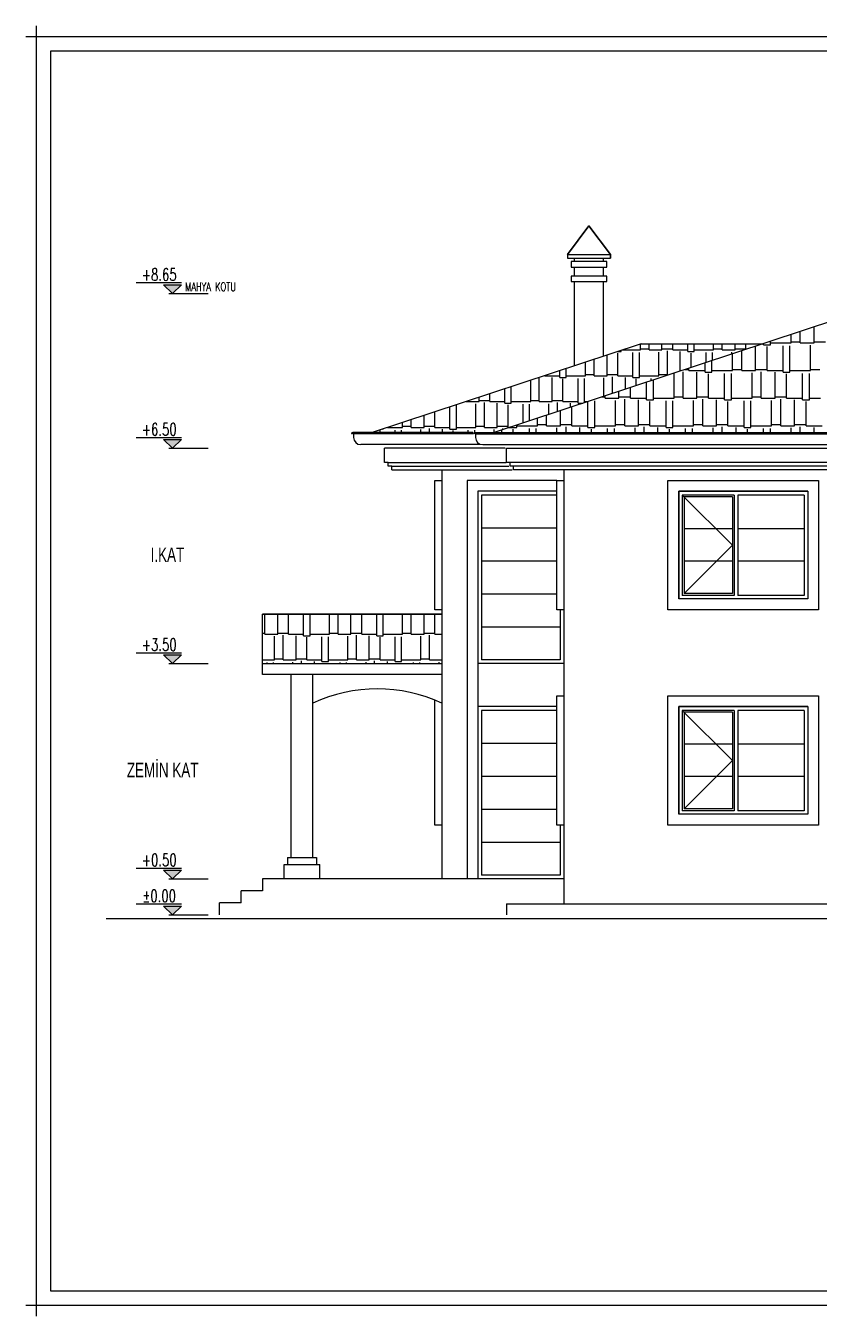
# Model space of a CAD drawing. Extents: x 3907.4 to 3911.57, y -3054.42 to -3053.7.
# Drawn here: x 3910.3718 to 3910.593, y -3054.4197 to -3054.0601 of the extents above; entities that cross this region are included whole.
import ezdxf
from ezdxf.enums import TextEntityAlignment as Align

# ---------------------------------------------------------------- set-up
doc = ezdxf.new("R2010")
doc.units = 0
doc.header["$LTSCALE"] = 2
doc.header["$MEASUREMENT"] = 0
doc.linetypes.add('ACAD_ISO07W100', pattern=[3.5, 0.5, -3])
for name, color, linetype in [('DOĞRAMA', 2, 'CONTINUOUS'), ('DUVAR', 7, 'CONTINUOUS'), ('KİREMİT', 9, 'CONTINUOUS'), ('MB', 11, 'CONTINUOUS'), ('TEXT', 11, 'CONTINUOUS')]:
    doc.layers.add(name, color=color, linetype=linetype)
doc.layers.add('Standard', color=7, linetype='CONTINUOUS', lineweight=25)
doc.styles.add('KAPı-PEN', font='simplex.shx', dxfattribs={"width": 0.7, "height": 10})
doc.styles.add('MAHAL', font='stylu.ttf', dxfattribs={"width": 0.7, "height": 20})

msp = doc.modelspace()

# ---------------------------------------------------------------- hatches: boundary and pattern name
at = {"layer": 'TEXT'}
for points in [[(3910.415190736745, -3054.13225818283), (3910.410190736745, -3054.13225818283), (3910.412690736745, -3054.134658182831)], [(3910.415190736745, -3054.175410818685), (3910.410190736745, -3054.175410818685), (3910.412690736745, -3054.177810818685)], [(3910.415190736745, -3054.235410818685), (3910.410190736745, -3054.235410818685), (3910.412690736745, -3054.237810818685)], [(3910.415190736745, -3054.295410818685), (3910.410190736745, -3054.295410818685), (3910.412690736745, -3054.297810818685)], [(3910.415190736745, -3054.305410818685), (3910.410190736745, -3054.305410818685), (3910.412690736745, -3054.307810818685)]]:
    msp.add_hatch(color=3, dxfattribs=at).paths.add_polyline_path(points)

# ---------------------------------------------------------------- linework, layer by layer
at = {"layer": 'DOĞRAMA'}
for p, q in [((3910.519817502468, -3054.190910259399), (3910.498817502468, -3054.190910259399)), ((3910.498817502468, -3054.190910259399), (3910.498817502468, -3054.236810818685)), ((3910.589817502468, -3054.189810818685), (3910.553817502469, -3054.189810818685)), ((3910.553817502469, -3054.189810818685), (3910.553817502469, -3054.219810818685)), ((3910.554817502468, -3054.190910259399), (3910.554817502468, -3054.218810818685)), ((3910.569317502468, -3054.190910259399), (3910.554817502468, -3054.190910259399)), ((3910.569317502468, -3054.190910259399), (3910.569317502468, -3054.218810818685)), ((3910.588817502468, -3054.190910259399), (3910.570317502468, -3054.190910259399)), ((3910.570317502468, -3054.190910259399), (3910.570317502468, -3054.218810818685)), ((3910.588817502468, -3054.190910259399), (3910.588817502468, -3054.196910259398)), ((3910.589817502468, -3054.189810818685), (3910.589817502468, -3054.219810818685)), ((3910.588817502468, -3054.194456326519), (3910.588817502468, -3054.218810818685)), ((3910.589817502468, -3054.219810818685), (3910.553817502469, -3054.219810818685)), ((3910.569317502468, -3054.218810818685), (3910.554817502468, -3054.218810818685)), ((3910.588817502468, -3054.218810818685), (3910.570317502468, -3054.218810818685)), ((3910.520817502468, -3054.222810818685), (3910.520817502468, -3054.236810818685)), ((3910.521817502468, -3054.237810818685), (3910.497817502468, -3054.237810818685)), ((3910.520817502468, -3054.236810818685), (3910.498817502468, -3054.236810818685)), ((3910.519817502468, -3054.249810818685), (3910.497817502468, -3054.249810818685)), ((3910.519817502468, -3054.250910259399), (3910.498817502468, -3054.250910259399)), ((3910.498817502468, -3054.250910259399), (3910.498817502468, -3054.296810818685)), ((3910.589817502468, -3054.249810818685), (3910.553817502469, -3054.249810818685)), ((3910.553817502469, -3054.249810818685), (3910.553817502469, -3054.279810818685)), ((3910.554817502468, -3054.250910259399), (3910.554817502468, -3054.278810818685)), ((3910.569317502468, -3054.250910259399), (3910.554817502468, -3054.250910259399)), ((3910.569317502468, -3054.250910259399), (3910.569317502468, -3054.278810818685)), ((3910.588817502468, -3054.250910259399), (3910.570317502468, -3054.250910259399)), ((3910.570317502468, -3054.250910259399), (3910.570317502468, -3054.278810818685)), ((3910.588817502468, -3054.250910259399), (3910.588817502468, -3054.256910259398)), ((3910.589817502468, -3054.249810818685), (3910.589817502468, -3054.279810818685)), ((3910.588817502468, -3054.254456326519), (3910.588817502468, -3054.278810818685)), ((3910.589817502468, -3054.279810818685), (3910.553817502469, -3054.279810818685)), ((3910.569317502468, -3054.278810818685), (3910.554817502468, -3054.278810818685)), ((3910.588817502468, -3054.278810818685), (3910.570317502468, -3054.278810818685)), ((3910.520817502468, -3054.282810818685), (3910.520817502468, -3054.296810818685)), ((3910.520817502468, -3054.296810818685), (3910.498817502468, -3054.296810818685))]:
    msp.add_line(p, q, dxfattribs=at)
at = {"layer": 'DOĞRAMA', "color": 9, "linetype": 'ACAD_ISO07W100'}
for p, q in [((3910.554817502468, -3054.190910259399), (3910.568817502468, -3054.204810539042)), ((3910.568817502468, -3054.204810539042), (3910.555317502468, -3054.218310818685)), ((3910.554817502468, -3054.250910259399), (3910.568817502468, -3054.264810539042)), ((3910.568817502468, -3054.264810539042), (3910.555317502468, -3054.278310818685))]:
    msp.add_line(p, q, dxfattribs=at)
at = {"layer": 'DOĞRAMA', "color": 6}
for p, q in [((3910.555317502468, -3054.191310259399), (3910.555317502468, -3054.218310818685)), ((3910.568817502468, -3054.191310259399), (3910.555317502468, -3054.191310259399)), ((3910.568817502468, -3054.191310259399), (3910.568817502468, -3054.218310818685)), ((3910.519817502468, -3054.200110259399), (3910.498817502468, -3054.200110259399)), ((3910.568817502468, -3054.200310259399), (3910.555317502468, -3054.200310259399)), ((3910.588817502468, -3054.200310259399), (3910.570317502468, -3054.200310259399)), ((3910.519817502468, -3054.209310259399), (3910.498817502468, -3054.209310259399)), ((3910.568817502468, -3054.209310259399), (3910.555317502468, -3054.209310259399)), ((3910.588817502468, -3054.209310259399), (3910.570317502468, -3054.209310259399)), ((3910.519817502468, -3054.218510259398), (3910.498817502468, -3054.218510259398)), ((3910.568817502468, -3054.218310818685), (3910.555317502468, -3054.218310818685)), ((3910.520817502468, -3054.227710259398), (3910.498817502468, -3054.227710259398)), ((3910.555317502468, -3054.251310259398), (3910.555317502468, -3054.278310818685)), ((3910.568817502468, -3054.251310259398), (3910.555317502468, -3054.251310259398)), ((3910.568817502468, -3054.251310259398), (3910.568817502468, -3054.278310818685)), ((3910.519817502468, -3054.260110259399), (3910.498817502468, -3054.260110259399)), ((3910.568817502468, -3054.260310259398), (3910.555317502468, -3054.260310259398)), ((3910.588817502468, -3054.260310259398), (3910.570317502468, -3054.260310259398)), ((3910.519817502468, -3054.269310259398), (3910.498817502468, -3054.269310259398)), ((3910.568817502468, -3054.269310259398), (3910.555317502468, -3054.269310259398)), ((3910.588817502468, -3054.269310259398), (3910.570317502468, -3054.269310259398)), ((3910.519817502468, -3054.278510259398), (3910.498817502468, -3054.278510259398)), ((3910.568817502468, -3054.278310818685), (3910.555317502468, -3054.278310818685)), ((3910.520817502468, -3054.287710259398), (3910.498817502468, -3054.287710259398))]:
    msp.add_line(p, q, dxfattribs=at)
at = {"layer": 'DUVAR', "color": 3}
for p, q in [((3910.522817502468, -3054.123810818685), (3910.528817502468, -3054.115810818685)), ((3910.528817502468, -3054.115810818685), (3910.522817502468, -3054.123810818685)), ((3910.528817502468, -3054.115810818685), (3910.534817502468, -3054.123810818685)), ((3910.534817502468, -3054.123810818685), (3910.528817502468, -3054.115810818685)), ((3910.522817502468, -3054.123810818685), (3910.522817502468, -3054.124810818685)), ((3910.522817502468, -3054.123810818685), (3910.522817502468, -3054.124810818685)), ((3910.522817502468, -3054.124810818685), (3910.534817502468, -3054.124810818685)), ((3910.524817502469, -3054.125810818685), (3910.524817502469, -3054.124810818685)), ((3910.532817502468, -3054.125810818685), (3910.532817502468, -3054.124810818685)), ((3910.534817502468, -3054.123810818685), (3910.534817502468, -3054.124810818685)), ((3910.534817502468, -3054.124810818685), (3910.534817502468, -3054.123810818685)), ((3910.524817502469, -3054.129810818685), (3910.524817502469, -3054.127310818685)), ((3910.532817502468, -3054.129810818685), (3910.532817502468, -3054.127310818685)), ((3910.524817502469, -3054.154788182831), (3910.524817502469, -3054.131310818685)), ((3910.532817502468, -3054.15214818283), (3910.532817502468, -3054.131310818685)), ((3910.472817502468, -3054.181810818685), (3910.505694931624, -3054.181810818685)), ((3910.473817502468, -3054.182810818685), (3910.50649252247, -3054.182810818685)), ((3910.736817502469, -3054.181810818685), (3910.506817502468, -3054.181810818685)), ((3910.735817502468, -3054.182810818685), (3910.507817502468, -3054.182810818685)), ((3910.519817502468, -3054.222810818685), (3910.519817502468, -3054.186810818685)), ((3910.519817502468, -3054.186810818685), (3910.521817502468, -3054.186810818685)), ((3910.521817502468, -3054.222810818685), (3910.519817502468, -3054.222810818685)), ((3910.519817502468, -3054.282810818685), (3910.519817502468, -3054.246810818685)), ((3910.519817502468, -3054.246810818685), (3910.521817502468, -3054.246810818685)), ((3910.521817502468, -3054.282810818685), (3910.519817502468, -3054.282810818685))]:
    msp.add_line(p, q, dxfattribs=at)
at = {"layer": 'DUVAR', "color": 4}
for p, q in [((3910.597817502468, -3054.141918182831), (3910.502402868771, -3054.173405011951)), ((3910.521817502468, -3054.183810818685), (3910.521817502468, -3054.304810818685)), ((3910.394250460824, -3054.308810818685), (3911.082139237683, -3054.308810818685))]:
    msp.add_line(p, q, dxfattribs=at)
at = {"layer": 'DUVAR', "color": 11}
for p, q in [((3910.543317502468, -3054.148683182831), (3910.468402868772, -3054.173405011951)), ((3910.543317502468, -3054.148683182831), (3910.577317502468, -3054.148683182831)), ((3910.487817502468, -3054.183810818685), (3910.487817502468, -3054.297810818685)), ((3910.521817502468, -3054.297810818685), (3910.437817502469, -3054.297810818685)), ((3910.437817502469, -3054.297810818685), (3910.437817502469, -3054.301144152018)), ((3910.437817502469, -3054.301144152018), (3910.431817502468, -3054.301144152018)), ((3910.431817502468, -3054.304477485352), (3910.425817502468, -3054.304477485352))]:
    msp.add_line(p, q, dxfattribs=at)
at = {"layer": 'DUVAR', "color": 7}
for p, q in [((3910.505458600596, -3054.177810818685), (3910.471817502468, -3054.177810818685)), ((3910.471817502468, -3054.181810818685), (3910.471817502468, -3054.177810818685)), ((3910.472817502468, -3054.181810818685), (3910.471817502468, -3054.181810818685)), ((3910.472817502468, -3054.182810818685), (3910.472817502468, -3054.181810818685)), ((3910.473817502468, -3054.182810818685), (3910.472817502468, -3054.182810818685)), ((3910.473817502468, -3054.183810818685), (3910.473817502468, -3054.182810818685)), ((3910.473817502468, -3054.183810818685), (3910.507437816441, -3054.183810818685)), ((3910.505817502468, -3054.304810818685), (3910.941817502468, -3054.304810818685)), ((3910.505817502468, -3054.304810818685), (3910.505817502468, -3054.307810818685))]:
    msp.add_line(p, q, dxfattribs=at)
at = {"layer": 'DUVAR', "color": 5}
for p, q in [((3910.505817502468, -3054.177810818685), (3910.737817502468, -3054.177810818685)), ((3910.505817502468, -3054.181810818685), (3910.505817502468, -3054.177810818685)), ((3910.506817502468, -3054.181810818685), (3910.505817502468, -3054.181810818685)), ((3910.506817502468, -3054.182810818685), (3910.506817502468, -3054.181810818685)), ((3910.507817502468, -3054.182810818685), (3910.506817502468, -3054.182810818685)), ((3910.507817502468, -3054.183810818685), (3910.507817502468, -3054.182810818685)), ((3910.735817502468, -3054.183810818685), (3910.507817502468, -3054.183810818685)), ((3910.550817502468, -3054.186810818685), (3910.592817502468, -3054.186810818685)), ((3910.550817502468, -3054.222810818685), (3910.550817502468, -3054.186810818685)), ((3910.592817502468, -3054.186810818685), (3910.592817502468, -3054.222810818685)), ((3910.553817502469, -3054.189810818685), (3910.589817502468, -3054.189810818685)), ((3910.553817502469, -3054.219810818685), (3910.553817502469, -3054.189810818685)), ((3910.589817502468, -3054.189810818685), (3910.589817502468, -3054.219810818685)), ((3910.589817502468, -3054.219810818685), (3910.553817502469, -3054.219810818685)), ((3910.592817502468, -3054.222810818685), (3910.550817502468, -3054.222810818685)), ((3910.550817502468, -3054.246810818685), (3910.592817502468, -3054.246810818685)), ((3910.550817502468, -3054.282810818685), (3910.550817502468, -3054.246810818685)), ((3910.592817502468, -3054.246810818685), (3910.592817502468, -3054.282810818685)), ((3910.553817502469, -3054.249810818685), (3910.589817502468, -3054.249810818685)), ((3910.553817502469, -3054.279810818685), (3910.553817502469, -3054.249810818685)), ((3910.589817502468, -3054.249810818685), (3910.589817502468, -3054.279810818685)), ((3910.589817502468, -3054.279810818685), (3910.553817502469, -3054.279810818685)), ((3910.592817502468, -3054.282810818685), (3910.550817502468, -3054.282810818685))]:
    msp.add_line(p, q, dxfattribs=at)
at = {"layer": 'DUVAR', "color": 6}
for p, q in [((3910.485817502468, -3054.222810818685), (3910.485817502468, -3054.186810818685)), ((3910.485817502468, -3054.186810818685), (3910.487817502468, -3054.186810818685)), ((3910.487817502468, -3054.222810818685), (3910.485817502468, -3054.222810818685)), ((3910.485817502468, -3054.282810818685), (3910.485817502468, -3054.247997085445)), ((3910.487817502468, -3054.282810818685), (3910.485817502468, -3054.282810818685))]:
    msp.add_line(p, q, dxfattribs=at)
at = {"layer": 'DUVAR'}
for p, q in [((3910.494817502468, -3054.186810818685), (3910.494817502468, -3054.297810818685)), ((3910.519817502468, -3054.186810818685), (3910.494817502468, -3054.186810818685)), ((3910.497817502468, -3054.189810818685), (3910.497817502468, -3054.297810818685)), ((3910.519817502468, -3054.189810818685), (3910.497817502468, -3054.189810818685))]:
    msp.add_line(p, q, dxfattribs=at)
at = {"layer": 'KİREMİT', "color": 2}
for p, q in [((3910.591565024514, -3054.148474835967), (3910.591565024514, -3054.143981500556)), ((3910.579405024514, -3054.148954835967), (3910.579405024514, -3054.147994300555)), ((3910.585165024514, -3054.148474835967), (3910.585165024514, -3054.146093500555)), ((3910.587725024514, -3054.148474835967), (3910.587725024514, -3054.145248700555)), ((3910.568845024514, -3054.156154835967), (3910.568845024514, -3054.151479100555)), ((3910.571405024514, -3054.156154835967), (3910.571405024514, -3054.150634300555)), ((3910.575245024515, -3054.156154835967), (3910.575245024515, -3054.149367100556)), ((3910.577485024514, -3054.148954835967), (3910.577485024514, -3054.148627900555)), ((3910.577485024514, -3054.148954835967), (3910.579405024514, -3054.148954835967)), ((3910.578445024514, -3054.156154835967), (3910.578445024514, -3054.149434835967)), ((3910.579405024514, -3054.148474835967), (3910.585165024514, -3054.148474835967)), ((3910.582925024514, -3054.156634835967), (3910.582925024514, -3054.149274835967)), ((3910.584845024514, -3054.156634835967), (3910.584845024514, -3054.149274835967)), ((3910.585165024514, -3054.148154835967), (3910.587725024514, -3054.148154835967)), ((3910.587725024514, -3054.148474835967), (3910.591565024514, -3054.148474835967)), ((3910.590605024514, -3054.156154835967), (3910.590605024514, -3054.149114835967)), ((3910.591565024514, -3054.148154835967), (3910.594765024514, -3054.148154835967)), ((3910.561165024514, -3054.156634835967), (3910.561165024514, -3054.154013500555)), ((3910.563085024514, -3054.156634835967), (3910.563085024514, -3054.153379900556)), ((3910.546765024514, -3054.164314835967), (3910.546765024514, -3054.158765500556)), ((3910.552525024514, -3054.163834835967), (3910.552525024514, -3054.156864700555)), ((3910.555085024514, -3054.163834835967), (3910.555085024514, -3054.156474835967)), ((3910.555645826298, -3054.155834835967), (3910.556685024515, -3054.155834835967)), ((3910.556685024515, -3054.156154835967), (3910.556685024515, -3054.155491900555)), ((3910.556685024515, -3054.156154835967), (3910.561165024514, -3054.156154835967)), ((3910.558925024514, -3054.163834835967), (3910.558925024514, -3054.156634835967)), ((3910.561165024514, -3054.156634835967), (3910.563085024514, -3054.156634835967)), ((3910.562125024514, -3054.163834835967), (3910.562125024514, -3054.157114835967)), ((3910.563085024514, -3054.156154835967), (3910.568845024514, -3054.156154835967)), ((3910.566605024515, -3054.164314835967), (3910.566605024515, -3054.156954835967)), ((3910.568525024514, -3054.164314835967), (3910.568525024514, -3054.156954835967)), ((3910.568845024514, -3054.155834835967), (3910.571405024514, -3054.155834835967)), ((3910.571405024514, -3054.156154835967), (3910.575245024515, -3054.156154835967)), ((3910.574285024514, -3054.163834835967), (3910.574285024514, -3054.156794835967)), ((3910.575245024515, -3054.155834835967), (3910.578445024514, -3054.155834835967)), ((3910.576845024514, -3054.163834835967), (3910.576845024514, -3054.156474835967)), ((3910.578445024514, -3054.156154835967), (3910.582925024514, -3054.156154835967)), ((3910.580685024514, -3054.163834835967), (3910.580685024514, -3054.156634835967)), ((3910.582925024514, -3054.156634835967), (3910.584845024514, -3054.156634835967)), ((3910.583885024515, -3054.163834835967), (3910.583885024515, -3054.157114835967)), ((3910.584845024514, -3054.156154835967), (3910.590605024514, -3054.156154835967)), ((3910.588365024514, -3054.164314835967), (3910.588365024514, -3054.156954835967)), ((3910.590285024514, -3054.164314835967), (3910.590285024514, -3054.156954835967)), ((3910.590605024514, -3054.155834835967), (3910.593165024514, -3054.155834835967)), ((3910.537165024514, -3054.163834835967), (3910.537165024514, -3054.161933500555)), ((3910.540365024514, -3054.163834835967), (3910.540365024514, -3054.160877500555)), ((3910.544845024514, -3054.164314835967), (3910.544845024514, -3054.159399100555)), ((3910.528525024514, -3054.171994835967), (3910.528525024514, -3054.164784700555)), ((3910.530445024514, -3054.171994835967), (3910.530445024514, -3054.164634835967)), ((3910.532373099025, -3054.163514835967), (3910.533325024514, -3054.163514835967)), ((3910.533325024514, -3054.163834835967), (3910.533325024514, -3054.163200700556)), ((3910.533325024514, -3054.163834835967), (3910.537165024514, -3054.163834835967)), ((3910.536205024514, -3054.171514835967), (3910.536205024514, -3054.164474835967)), ((3910.537165024514, -3054.163514835967), (3910.540365024514, -3054.163514835967)), ((3910.538765024514, -3054.171514835967), (3910.538765024514, -3054.164154835967)), ((3910.540365024514, -3054.163834835967), (3910.544845024514, -3054.163834835967)), ((3910.542605024514, -3054.171514835967), (3910.542605024514, -3054.164314835967)), ((3910.544845024514, -3054.164314835967), (3910.546765024514, -3054.164314835967)), ((3910.545805024514, -3054.171514835967), (3910.545805024514, -3054.164794835967)), ((3910.546765024514, -3054.163834835967), (3910.552525024514, -3054.163834835967)), ((3910.550285024514, -3054.171994835967), (3910.550285024514, -3054.164634835967)), ((3910.552205024514, -3054.171994835967), (3910.552205024514, -3054.164634835967)), ((3910.552525024514, -3054.163514835967), (3910.555085024514, -3054.163514835967)), ((3910.555085024514, -3054.163834835967), (3910.558925024514, -3054.163834835967)), ((3910.557965024514, -3054.171514835967), (3910.557965024514, -3054.164474835967)), ((3910.558925024514, -3054.163514835967), (3910.562125024514, -3054.163514835967)), ((3910.560525024514, -3054.171514835967), (3910.560525024514, -3054.164154835967)), ((3910.562125024514, -3054.163834835967), (3910.566605024515, -3054.163834835967)), ((3910.564365024514, -3054.171514835967), (3910.564365024514, -3054.164314835967)), ((3910.566605024515, -3054.164314835967), (3910.568525024514, -3054.164314835967)), ((3910.567565024514, -3054.171514835967), (3910.567565024514, -3054.164794835967)), ((3910.568525024514, -3054.163834835967), (3910.574285024514, -3054.163834835967)), ((3910.572045024514, -3054.171994835967), (3910.572045024514, -3054.164634835967)), ((3910.573965024514, -3054.171994835967), (3910.573965024514, -3054.164634835967)), ((3910.574285024514, -3054.163514835967), (3910.576845024514, -3054.163514835967)), ((3910.576845024514, -3054.163834835967), (3910.580685024514, -3054.163834835967)), ((3910.579725024514, -3054.171514835967), (3910.579725024514, -3054.164474835967)), ((3910.580685024514, -3054.163514835967), (3910.583885024515, -3054.163514835967)), ((3910.582285024514, -3054.171514835967), (3910.582285024514, -3054.164154835967)), ((3910.583885024515, -3054.163834835967), (3910.588365024514, -3054.163834835967)), ((3910.586125024514, -3054.171514835967), (3910.586125024514, -3054.164314835967)), ((3910.588365024514, -3054.164314835967), (3910.590285024514, -3054.164314835967)), ((3910.589325024514, -3054.171514835967), (3910.589325024514, -3054.164794835967)), ((3910.590285024514, -3054.163834835967), (3910.593397390604, -3054.163834835967)), ((3910.514445024514, -3054.171514835967), (3910.514445024514, -3054.169431100555)), ((3910.517005024514, -3054.171514835967), (3910.517005024514, -3054.168586300555)), ((3910.520845024515, -3054.171514835967), (3910.520845024515, -3054.167319100555)), ((3910.524045024514, -3054.171514835967), (3910.524045024514, -3054.166263100555)), ((3910.504525024514, -3054.173405011951), (3910.504525024514, -3054.172704700555)), ((3910.506765024514, -3054.171994835967), (3910.506765024514, -3054.171965500555)), ((3910.506765024514, -3054.171994835967), (3910.508685024514, -3054.171994835967)), ((3910.507725024514, -3054.173405011951), (3910.507725024514, -3054.172474835967)), ((3910.508685024514, -3054.171994835967), (3910.508685024514, -3054.171331900555)), ((3910.508685024514, -3054.171514835967), (3910.514445024514, -3054.171514835967)), ((3910.512205024515, -3054.173405011951), (3910.512205024515, -3054.172314835967)), ((3910.514125024514, -3054.173405011951), (3910.514125024514, -3054.172314835967)), ((3910.514445024514, -3054.171194835967), (3910.517005024514, -3054.171194835967)), ((3910.517005024514, -3054.171514835967), (3910.520845024515, -3054.171514835967)), ((3910.519885024514, -3054.173405011951), (3910.519885024514, -3054.172154835967)), ((3910.520845024515, -3054.171194835967), (3910.524045024514, -3054.171194835967)), ((3910.522445024514, -3054.173405011951), (3910.522445024514, -3054.171834835967)), ((3910.524045024514, -3054.171514835967), (3910.528525024514, -3054.171514835967)), ((3910.526285024514, -3054.173405011951), (3910.526285024514, -3054.171994835967)), ((3910.528525024514, -3054.171994835967), (3910.530445024514, -3054.171994835967)), ((3910.529485024515, -3054.173405011951), (3910.529485024515, -3054.172474835967)), ((3910.530445024514, -3054.171514835967), (3910.536205024514, -3054.171514835967)), ((3910.533965024514, -3054.173405011951), (3910.533965024514, -3054.172314835967)), ((3910.535885024514, -3054.173405011951), (3910.535885024514, -3054.172314835967)), ((3910.536205024514, -3054.171194835967), (3910.538765024514, -3054.171194835967)), ((3910.538765024514, -3054.171514835967), (3910.542605024514, -3054.171514835967)), ((3910.541645024514, -3054.173405011951), (3910.541645024514, -3054.172154835967)), ((3910.542605024514, -3054.171194835967), (3910.545805024514, -3054.171194835967)), ((3910.544205024514, -3054.173405011951), (3910.544205024514, -3054.171834835967)), ((3910.545805024514, -3054.171514835967), (3910.550285024514, -3054.171514835967)), ((3910.548045024515, -3054.173405011951), (3910.548045024515, -3054.171994835967)), ((3910.550285024514, -3054.171994835967), (3910.552205024514, -3054.171994835967)), ((3910.551245024514, -3054.173405011951), (3910.551245024514, -3054.172474835967)), ((3910.552205024514, -3054.171514835967), (3910.557965024514, -3054.171514835967)), ((3910.555725024514, -3054.173405011951), (3910.555725024514, -3054.172314835967)), ((3910.557645024514, -3054.173405011951), (3910.557645024514, -3054.172314835967)), ((3910.557965024514, -3054.171194835967), (3910.560525024514, -3054.171194835967)), ((3910.560525024514, -3054.171514835967), (3910.564365024514, -3054.171514835967)), ((3910.563405024514, -3054.173405011951), (3910.563405024514, -3054.172154835967)), ((3910.564365024514, -3054.171194835967), (3910.567565024514, -3054.171194835967)), ((3910.565965024514, -3054.173405011951), (3910.565965024514, -3054.171834835967)), ((3910.567565024514, -3054.171514835967), (3910.572045024514, -3054.171514835967)), ((3910.569805024514, -3054.173405011951), (3910.569805024514, -3054.171994835967)), ((3910.572045024514, -3054.171994835967), (3910.573965024514, -3054.171994835967)), ((3910.573005024514, -3054.173405011951), (3910.573005024514, -3054.172474835967)), ((3910.573965024514, -3054.171514835967), (3910.579725024514, -3054.171514835967)), ((3910.577485024514, -3054.173405011951), (3910.577485024514, -3054.172314835967)), ((3910.579405024514, -3054.173405011951), (3910.579405024514, -3054.172314835967)), ((3910.579725024514, -3054.171194835967), (3910.582285024514, -3054.171194835967)), ((3910.582285024514, -3054.171514835967), (3910.586125024514, -3054.171514835967)), ((3910.585165024514, -3054.173405011951), (3910.585165024514, -3054.172154835967)), ((3910.586125024514, -3054.171194835967), (3910.589325024514, -3054.171194835967)), ((3910.587725024514, -3054.173405011951), (3910.587725024514, -3054.171834835967)), ((3910.589325024514, -3054.171514835967), (3910.593805024514, -3054.171514835967)), ((3910.591565024514, -3054.173405011951), (3910.591565024514, -3054.171994835967))]:
    msp.add_line(p, q, dxfattribs=at)
at = {"layer": 'KİREMİT', "color": 6}
for p, q in [((3910.536767038419, -3054.150844835967), (3910.537765024515, -3054.150844835967)), ((3910.536865024515, -3054.157594835967), (3910.536865024515, -3054.151294835967)), ((3910.537765024515, -3054.150844835967), (3910.537765024515, -3054.150515500555)), ((3910.538130674783, -3054.150394835967), (3910.543165024514, -3054.150394835967)), ((3910.541065024514, -3054.158044835967), (3910.541065024514, -3054.151144835967)), ((3910.542865024514, -3054.158044835967), (3910.542865024514, -3054.151144835967)), ((3910.543165024514, -3054.150394835967), (3910.543165024514, -3054.148733500555)), ((3910.543165024514, -3054.150094835967), (3910.545565024514, -3054.150094835967)), ((3910.545565024514, -3054.150394835967), (3910.545565024514, -3054.148683182831)), ((3910.545565024514, -3054.150394835967), (3910.549165024514, -3054.150394835967)), ((3910.548265024514, -3054.157594835967), (3910.548265024514, -3054.150994835967)), ((3910.549165024514, -3054.150394835967), (3910.549165024514, -3054.148683182831)), ((3910.549165024514, -3054.150094835967), (3910.552165024514, -3054.150094835967)), ((3910.550665024514, -3054.157478500555), (3910.550665024514, -3054.150694835967)), ((3910.552165024514, -3054.150394835967), (3910.552165024514, -3054.148683182831)), ((3910.552165024514, -3054.150394835967), (3910.556365024514, -3054.150394835967)), ((3910.554265024514, -3054.156290500555), (3910.554265024514, -3054.150844835967)), ((3910.556365024514, -3054.150844835967), (3910.556365024514, -3054.148683182831)), ((3910.556365024514, -3054.150844835967), (3910.558165024514, -3054.150844835967)), ((3910.557265024514, -3054.155300500555), (3910.557265024514, -3054.151294835967)), ((3910.558165024514, -3054.150844835967), (3910.558165024514, -3054.148683182831)), ((3910.558165024514, -3054.150394835967), (3910.563565024514, -3054.150394835967)), ((3910.561465024514, -3054.153914500555), (3910.561465024514, -3054.151144835967)), ((3910.563265024514, -3054.153320500555), (3910.563265024514, -3054.151144835967)), ((3910.563565024514, -3054.150394835967), (3910.563565024514, -3054.148683182831)), ((3910.563565024514, -3054.150094835967), (3910.565965024514, -3054.150094835967)), ((3910.565965024514, -3054.150394835967), (3910.565965024514, -3054.148683182831)), ((3910.565965024514, -3054.150394835967), (3910.569565024514, -3054.150394835967)), ((3910.568665024514, -3054.151538500555), (3910.568665024514, -3054.150994835967)), ((3910.569565024514, -3054.150394835967), (3910.569565024514, -3054.148683182831)), ((3910.569565024514, -3054.150094835967), (3910.572565024514, -3054.150094835967)), ((3910.571065024514, -3054.150746500555), (3910.571065024514, -3054.150694835967)), ((3910.572565024514, -3054.150251500555), (3910.572565024514, -3054.148683182831)), ((3910.576765024514, -3054.148865500556), (3910.576765024514, -3054.148683182831)), ((3910.527865024515, -3054.157594835967), (3910.527865024515, -3054.153782500555)), ((3910.530265024514, -3054.157594835967), (3910.530265024514, -3054.152990500555)), ((3910.533865024514, -3054.157594835967), (3910.533865024514, -3054.151802500555)), ((3910.512565024515, -3054.164794835967), (3910.512565024515, -3054.158831500555)), ((3910.514965024514, -3054.164794835967), (3910.514965024514, -3054.158039500555)), ((3910.516465024514, -3054.157594835967), (3910.516465024514, -3054.157544500556)), ((3910.516465024514, -3054.157594835967), (3910.520665024515, -3054.157594835967)), ((3910.518565024514, -3054.164794835967), (3910.518565024514, -3054.158044835967)), ((3910.520665024515, -3054.158044835967), (3910.520665024515, -3054.156158500555)), ((3910.520665024515, -3054.158044835967), (3910.522465024515, -3054.158044835967)), ((3910.521565024515, -3054.164794835967), (3910.521565024515, -3054.158494835967)), ((3910.522465024515, -3054.158044835967), (3910.522465024515, -3054.155564500556)), ((3910.522465024515, -3054.157594835967), (3910.527865024515, -3054.157594835967)), ((3910.525765024514, -3054.165244835967), (3910.525765024514, -3054.158344835967)), ((3910.527565024514, -3054.165101500555), (3910.527565024514, -3054.158344835967)), ((3910.527865024515, -3054.157294835967), (3910.530265024514, -3054.157294835967)), ((3910.530265024514, -3054.157594835967), (3910.533865024514, -3054.157594835967)), ((3910.532965024514, -3054.163319500555), (3910.532965024514, -3054.158194835967)), ((3910.533865024514, -3054.157294835967), (3910.536865024515, -3054.157294835967)), ((3910.535365024514, -3054.162527500555), (3910.535365024514, -3054.157894835967)), ((3910.536865024515, -3054.157594835967), (3910.541065024514, -3054.157594835967)), ((3910.538965024514, -3054.161339500555), (3910.538965024514, -3054.158044835967)), ((3910.541065024514, -3054.158044835967), (3910.542865024514, -3054.158044835967)), ((3910.541965024514, -3054.160349500555), (3910.541965024514, -3054.158494835967)), ((3910.542865024514, -3054.157594835967), (3910.548265024514, -3054.157594835967)), ((3910.546165024514, -3054.158963500555), (3910.546165024514, -3054.158344835967)), ((3910.547965024514, -3054.158369500555), (3910.547965024514, -3054.158344835967)), ((3910.548265024514, -3054.157294835967), (3910.550665024514, -3054.157294835967)), ((3910.505365024515, -3054.165244835967), (3910.505365024515, -3054.161207500556)), ((3910.507165024515, -3054.165244835967), (3910.507165024515, -3054.160613500555)), ((3910.491865024514, -3054.172444835967), (3910.491865024514, -3054.165662500555)), ((3910.494565024514, -3054.164794835967), (3910.494565024514, -3054.164771500555)), ((3910.494565024514, -3054.164794835967), (3910.498165024514, -3054.164794835967)), ((3910.497265024514, -3054.171994835967), (3910.497265024514, -3054.165394835967)), ((3910.498165024514, -3054.164794835967), (3910.498165024514, -3054.163583500555)), ((3910.498165024514, -3054.164494835967), (3910.501165024514, -3054.164494835967)), ((3910.499665024514, -3054.171994835967), (3910.499665024514, -3054.165094835967)), ((3910.501165024514, -3054.164794835967), (3910.501165024514, -3054.162593500555)), ((3910.501165024514, -3054.164794835967), (3910.505365024515, -3054.164794835967)), ((3910.503265024514, -3054.171994835967), (3910.503265024514, -3054.165244835967)), ((3910.505365024515, -3054.165244835967), (3910.507165024515, -3054.165244835967)), ((3910.506265024515, -3054.171994835967), (3910.506265024515, -3054.165694835967)), ((3910.507165024515, -3054.164794835967), (3910.512565024515, -3054.164794835967)), ((3910.510465024514, -3054.170744500555), (3910.510465024514, -3054.165544835967)), ((3910.512265024514, -3054.170150500555), (3910.512265024514, -3054.165544835967)), ((3910.512565024515, -3054.164494835967), (3910.514965024514, -3054.164494835967)), ((3910.514965024514, -3054.164794835967), (3910.518565024514, -3054.164794835967)), ((3910.517665024514, -3054.168368500556), (3910.517665024514, -3054.165394835967)), ((3910.518565024514, -3054.164494835967), (3910.521565024515, -3054.164494835967)), ((3910.520065024514, -3054.167576500555), (3910.520065024514, -3054.165094835967)), ((3910.521565024515, -3054.164794835967), (3910.525765024514, -3054.164794835967)), ((3910.523665024514, -3054.166388500556), (3910.523665024514, -3054.165244835967)), ((3910.525765024514, -3054.165244835967), (3910.527130674783, -3054.165244835967)), ((3910.527565024514, -3054.164794835967), (3910.528494311146, -3054.164794835967)), ((3910.482865024514, -3054.171994835967), (3910.482865024514, -3054.168632500555)), ((3910.485865024514, -3054.171994835967), (3910.485865024514, -3054.167642500555)), ((3910.490065024514, -3054.172444835967), (3910.490065024514, -3054.166256500555)), ((3910.470565024514, -3054.173405011951), (3910.470565024514, -3054.172894835967)), ((3910.471312492965, -3054.172444835967), (3910.471465024514, -3054.172444835967)), ((3910.471465024514, -3054.172444835967), (3910.471465024514, -3054.172394500556)), ((3910.472676129328, -3054.171994835967), (3910.476865024514, -3054.171994835967)), ((3910.474765024514, -3054.173405011951), (3910.474765024514, -3054.172744835967)), ((3910.476565024514, -3054.173405011951), (3910.476565024514, -3054.172744835967)), ((3910.476865024514, -3054.171994835967), (3910.476865024514, -3054.170612500555)), ((3910.476865024514, -3054.171694835967), (3910.479265024514, -3054.171694835967)), ((3910.479265024514, -3054.171994835967), (3910.479265024514, -3054.169820500555)), ((3910.479265024514, -3054.171994835967), (3910.482865024514, -3054.171994835967)), ((3910.481965024514, -3054.173405011951), (3910.481965024514, -3054.172594835967)), ((3910.482865024514, -3054.171694835967), (3910.485865024514, -3054.171694835967)), ((3910.484365024514, -3054.173405011951), (3910.484365024514, -3054.172294835967)), ((3910.485865024514, -3054.171994835967), (3910.490065024514, -3054.171994835967)), ((3910.487965024514, -3054.173405011951), (3910.487965024514, -3054.172444835967)), ((3910.490065024514, -3054.172444835967), (3910.491865024514, -3054.172444835967)), ((3910.490965024514, -3054.173405011951), (3910.490965024514, -3054.172894835967)), ((3910.491865024514, -3054.171994835967), (3910.497265024514, -3054.171994835967)), ((3910.495165024514, -3054.173405011951), (3910.495165024514, -3054.172744835967)), ((3910.496965024514, -3054.173405011951), (3910.496965024514, -3054.172744835967)), ((3910.497265024514, -3054.171694835967), (3910.499665024514, -3054.171694835967)), ((3910.499665024514, -3054.171994835967), (3910.503265024514, -3054.171994835967)), ((3910.502365024514, -3054.173405011951), (3910.502365024514, -3054.172594835967)), ((3910.503265024514, -3054.171694835967), (3910.506265024515, -3054.171694835967)), ((3910.504765024514, -3054.172625500556), (3910.504765024514, -3054.172294835967)), ((3910.506265024515, -3054.171994835967), (3910.506676129328, -3054.171994835967))]:
    msp.add_line(p, q, dxfattribs=at)
at = {"layer": 'KİREMİT'}
for p, q in [((3910.46279074756, -3054.173805011951), (3910.46259074756, -3054.173805011951)), ((3910.496448800401, -3054.173405011951), (3910.46299074756, -3054.173405011951)), ((3910.46319074756, -3054.173805011951), (3910.46319074756, -3054.17480501195)), ((3910.496448800401, -3054.173805011951), (3910.46319074756, -3054.173805011951)), ((3910.498309835662, -3054.17680501195), (3910.46519074756, -3054.17680501195)), ((3910.49679074756, -3054.173805011951), (3910.49659074756, -3054.173805011951)), ((3910.496990741561, -3054.173405011951), (3910.746644257377, -3054.173405011951)), ((3910.49719074756, -3054.173805011951), (3910.746444257377, -3054.173805011951)), ((3910.49719074756, -3054.173805011951), (3910.49719074756, -3054.17480501195)), ((3910.49919074756, -3054.17680501195), (3910.744444257377, -3054.17680501195))]:
    msp.add_line(p, q, dxfattribs=at)
at = {"layer": 'KİREMİT', "color": 9}
for p, q in [((3910.438465024514, -3054.229594835967), (3910.438465024514, -3054.22407029969)), ((3910.442065024514, -3054.229594835967), (3910.442065024514, -3054.22407029969)), ((3910.445065024514, -3054.229594835967), (3910.445065024514, -3054.22407029969)), ((3910.449265024514, -3054.230044835967), (3910.449265024514, -3054.22407029969)), ((3910.451065024514, -3054.230044835967), (3910.451065024514, -3054.22407029969)), ((3910.456465024514, -3054.229594835967), (3910.456465024514, -3054.22407029969)), ((3910.458865024514, -3054.229594835967), (3910.458865024514, -3054.22407029969)), ((3910.462465024514, -3054.229594835967), (3910.462465024514, -3054.22407029969)), ((3910.465465024514, -3054.229594835967), (3910.465465024514, -3054.22407029969)), ((3910.469665024514, -3054.230044835967), (3910.469665024514, -3054.22407029969)), ((3910.471465024514, -3054.230044835967), (3910.471465024514, -3054.22407029969)), ((3910.476865024514, -3054.229594835967), (3910.476865024514, -3054.22407029969)), ((3910.479265024514, -3054.229594835967), (3910.479265024514, -3054.22407029969)), ((3910.482865024514, -3054.229594835967), (3910.482865024514, -3054.22407029969)), ((3910.485865024514, -3054.229594835967), (3910.485865024514, -3054.22407029969)), ((3910.437817502469, -3054.229294835967), (3910.438465024514, -3054.229294835967)), ((3910.438465024514, -3054.229594835967), (3910.442065024514, -3054.229594835967)), ((3910.441165024514, -3054.236794835967), (3910.441165024514, -3054.230194835967)), ((3910.442065024514, -3054.229294835967), (3910.445065024514, -3054.229294835967)), ((3910.443565024515, -3054.236794835967), (3910.443565024515, -3054.229894835967)), ((3910.445065024514, -3054.229594835967), (3910.449265024514, -3054.229594835967)), ((3910.447165024514, -3054.236794835967), (3910.447165024514, -3054.230044835967)), ((3910.449265024514, -3054.230044835967), (3910.451065024514, -3054.230044835967)), ((3910.450165024514, -3054.236794835967), (3910.450165024514, -3054.230494835967)), ((3910.451065024514, -3054.229594835967), (3910.456465024514, -3054.229594835967)), ((3910.454365024514, -3054.237244835967), (3910.454365024514, -3054.230344835967)), ((3910.456165024514, -3054.237244835967), (3910.456165024514, -3054.230344835967)), ((3910.456465024514, -3054.229294835967), (3910.458865024514, -3054.229294835967)), ((3910.458865024514, -3054.229594835967), (3910.462465024514, -3054.229594835967)), ((3910.461565024514, -3054.236794835967), (3910.461565024514, -3054.230194835967)), ((3910.462465024514, -3054.229294835967), (3910.465465024514, -3054.229294835967)), ((3910.463965024514, -3054.236794835967), (3910.463965024514, -3054.229894835967)), ((3910.465465024514, -3054.229594835967), (3910.469665024514, -3054.229594835967)), ((3910.467565024514, -3054.236794835967), (3910.467565024514, -3054.230044835967)), ((3910.469665024514, -3054.230044835967), (3910.471465024514, -3054.230044835967)), ((3910.470565024514, -3054.236794835967), (3910.470565024514, -3054.230494835967)), ((3910.471465024514, -3054.229594835967), (3910.476865024514, -3054.229594835967)), ((3910.474765024514, -3054.237244835967), (3910.474765024514, -3054.230344835967)), ((3910.476565024514, -3054.237244835967), (3910.476565024514, -3054.230344835967)), ((3910.476865024514, -3054.229294835967), (3910.479265024514, -3054.229294835967)), ((3910.479265024514, -3054.229594835967), (3910.482865024514, -3054.229594835967)), ((3910.481965024514, -3054.236794835967), (3910.481965024514, -3054.230194835967)), ((3910.482865024514, -3054.229294835967), (3910.485865024514, -3054.229294835967)), ((3910.484365024514, -3054.236794835967), (3910.484365024514, -3054.229894835967)), ((3910.485865024514, -3054.229594835967), (3910.487817502468, -3054.229594835967)), ((3910.437817502469, -3054.236794835967), (3910.441165024514, -3054.236794835967)), ((3910.439065024515, -3054.237810818685), (3910.439065024515, -3054.237544835967)), ((3910.440865024515, -3054.237810818685), (3910.440865024515, -3054.237544835967)), ((3910.441165024514, -3054.236494835967), (3910.443565024515, -3054.236494835967)), ((3910.443565024515, -3054.236794835967), (3910.447165024514, -3054.236794835967)), ((3910.446265024514, -3054.237810818685), (3910.446265024514, -3054.237394835967)), ((3910.447165024514, -3054.236494835967), (3910.450165024514, -3054.236494835967)), ((3910.448665024514, -3054.237810818685), (3910.448665024514, -3054.237094835967)), ((3910.450165024514, -3054.236794835967), (3910.454365024514, -3054.236794835967)), ((3910.452265024514, -3054.237810818685), (3910.452265024514, -3054.237244835967)), ((3910.454365024514, -3054.237244835967), (3910.456165024514, -3054.237244835967)), ((3910.455265024514, -3054.237810818685), (3910.455265024514, -3054.237694835967)), ((3910.456165024514, -3054.236794835967), (3910.461565024514, -3054.236794835967)), ((3910.459465024514, -3054.237810818685), (3910.459465024514, -3054.237544835967)), ((3910.461265024514, -3054.237810818685), (3910.461265024514, -3054.237544835967)), ((3910.461565024514, -3054.236494835967), (3910.463965024514, -3054.236494835967)), ((3910.463965024514, -3054.236794835967), (3910.467565024514, -3054.236794835967)), ((3910.466665024514, -3054.237810818685), (3910.466665024514, -3054.237394835967)), ((3910.467565024514, -3054.236494835967), (3910.470565024514, -3054.236494835967)), ((3910.469065024514, -3054.237810818685), (3910.469065024514, -3054.237094835967)), ((3910.470565024514, -3054.236794835967), (3910.474765024514, -3054.236794835967)), ((3910.472665024514, -3054.237810818685), (3910.472665024514, -3054.237244835967)), ((3910.474765024514, -3054.237244835967), (3910.476565024514, -3054.237244835967)), ((3910.475665024514, -3054.237810818685), (3910.475665024514, -3054.237694835967)), ((3910.476565024514, -3054.236794835967), (3910.481965024514, -3054.236794835967)), ((3910.479865024514, -3054.237810818685), (3910.479865024514, -3054.237544835967)), ((3910.481665024514, -3054.237810818685), (3910.481665024514, -3054.237544835967)), ((3910.481965024514, -3054.236494835967), (3910.484365024514, -3054.236494835967)), ((3910.484365024514, -3054.236794835967), (3910.487817502468, -3054.236794835967)), ((3910.487065024514, -3054.237810818685), (3910.487065024514, -3054.237394835967))]:
    msp.add_line(p, q, dxfattribs=at)
at = {"layer": 'KİREMİT'}
for centre, radius, start, end in [((3910.46299074756, -3054.173805011951), 0.0004000000000000001, 90, 180), ((3910.46299074756, -3054.173805011951), 0.0002000000000000001, 0, 180), ((3910.46519074756, -3054.17480501195), 0.002, 180, 270), ((3910.49699074756, -3054.173805011951), 0.0004000000000000001, 90, 180), ((3910.49699074756, -3054.173805011951), 0.0002000000000000001, 0, 180), ((3910.49919074756, -3054.17480501195), 0.002, 180, 270)]:
    msp.add_arc(centre, radius, start, end, dxfattribs=at)
at = {"layer": 'MB'}
for p, q in [((3910.431817502468, -3054.304477485352), (3910.431817502468, -3054.301144152018)), ((3910.425817502468, -3054.307810818685), (3910.425817502468, -3054.304477485352))]:
    msp.add_line(p, q, dxfattribs=at)
at = {"layer": 'Standard', "color": 2, "linetype": 'ByBlock'}
for p, q in [((3910.522817502468, -3054.123810818685), (3910.534817502468, -3054.123810818685)), ((3910.533817502469, -3054.125810818685), (3910.523817502468, -3054.125810818685)), ((3910.523817502468, -3054.125810818685), (3910.523817502468, -3054.127310818685)), ((3910.533817502469, -3054.127310818685), (3910.533817502469, -3054.125810818685)), ((3910.523817502468, -3054.127310818685), (3910.533817502469, -3054.127310818685)), ((3910.533817502469, -3054.129810818685), (3910.523817502468, -3054.129810818685)), ((3910.523817502468, -3054.129810818685), (3910.523817502468, -3054.131310818685)), ((3910.533817502469, -3054.131310818685), (3910.533817502469, -3054.129810818685)), ((3910.523817502468, -3054.131310818685), (3910.533817502469, -3054.131310818685))]:
    msp.add_line(p, q, dxfattribs=at)
at = {"layer": 'Standard', "color": 100, "linetype": 'ByBlock'}
for p, q in [((3910.437817502469, -3054.23887029969), (3910.437817502469, -3054.22407029969)), ((3910.437817502469, -3054.22407029969), (3910.487817502468, -3054.22407029969)), ((3910.487817502468, -3054.22407029969), (3910.437817502469, -3054.22407029969)), ((3910.487817502468, -3054.22407029969), (3910.487817502468, -3054.24887029969)), ((3910.437817502469, -3054.237810818685), (3910.487817502468, -3054.237810818685)), ((3910.437817502469, -3054.24087029969), (3910.437817502469, -3054.23887029969)), ((3910.487817502468, -3054.24087029969), (3910.437817502469, -3054.24087029969)), ((3910.445817502468, -3054.291810818685), (3910.445817502468, -3054.24087029969)), ((3910.451817502468, -3054.291810818685), (3910.451817502468, -3054.24087029969)), ((3910.451817502468, -3054.244810818685), (3910.451817502468, -3054.24087029969)), ((3910.444817502468, -3054.291810818685), (3910.452817502468, -3054.291810818685)), ((3910.444817502468, -3054.291810818685), (3910.444817502468, -3054.293810818685)), ((3910.452817502468, -3054.291810818685), (3910.452817502468, -3054.293810818685)), ((3910.443817502468, -3054.293810818685), (3910.453817502468, -3054.293810818685)), ((3910.443817502468, -3054.297810818685), (3910.443817502468, -3054.293810818685)), ((3910.453817502468, -3054.297810818685), (3910.453817502468, -3054.293810818685))]:
    msp.add_line(p, q, dxfattribs=at)
msp.add_arc((3910.469817502468, -3054.287370299693), 0.04250000000320563, 64.94238459242555, 115.0576154075745, dxfattribs=at)
at = {"layer": 'TEXT', "color": 30}
for p, q in [((3910.374821334198, -3054.419684015943), (3910.374821334198, -3054.060082252563)), ((3910.371821334198, -3054.063082252564), (3911.094807748976, -3054.063082252564)), ((3911.094807748976, -3054.416684015943), (3910.371821334198, -3054.416684015943))]:
    msp.add_line(p, q, dxfattribs=at)
at = {"layer": 'TEXT', "color": 5, "ltscale": 50}
for p, q in [((3910.378821334198, -3054.067082252564), (3911.087807748976, -3054.067082252564)), ((3910.378821334198, -3054.412684015943), (3910.378821334198, -3054.067082252564)), ((3911.087807748976, -3054.412684015943), (3910.378821334198, -3054.412684015943))]:
    msp.add_line(p, q, dxfattribs=at)
at = {"layer": 'TEXT', "color": 3}
for p, q in [((3910.402583307339, -3054.131658182831), (3910.415190736745, -3054.131658182831)), ((3910.412690736745, -3054.134658182831), (3910.410190736745, -3054.13225818283)), ((3910.410190736745, -3054.13225818283), (3910.415190736745, -3054.13225818283)), ((3910.415190736745, -3054.13225818283), (3910.412690736745, -3054.134658182831)), ((3910.411690736745, -3054.134658182831), (3910.422690736745, -3054.134658182831)), ((3910.402583307339, -3054.174810818685), (3910.415190736745, -3054.174810818685)), ((3910.412690736745, -3054.177810818685), (3910.410190736745, -3054.175410818685)), ((3910.410190736745, -3054.175410818685), (3910.415190736745, -3054.175410818685)), ((3910.415190736745, -3054.175410818685), (3910.412690736745, -3054.177810818685)), ((3910.411690736745, -3054.177810818685), (3910.422690736745, -3054.177810818685)), ((3910.402583307339, -3054.234810818685), (3910.415190736745, -3054.234810818685)), ((3910.412690736745, -3054.237810818685), (3910.410190736745, -3054.235410818685)), ((3910.410190736745, -3054.235410818685), (3910.415190736745, -3054.235410818685)), ((3910.411690736745, -3054.237810818685), (3910.422690736745, -3054.237810818685)), ((3910.415190736745, -3054.235410818685), (3910.412690736745, -3054.237810818685)), ((3910.402583307339, -3054.294810818685), (3910.415190736745, -3054.294810818685)), ((3910.412690736745, -3054.297810818685), (3910.410190736745, -3054.295410818685)), ((3910.410190736745, -3054.295410818685), (3910.415190736745, -3054.295410818685)), ((3910.415190736745, -3054.295410818685), (3910.412690736745, -3054.297810818685)), ((3910.411690736745, -3054.297810818685), (3910.422690736745, -3054.297810818685)), ((3910.402583307339, -3054.304810818685), (3910.415190736745, -3054.304810818685)), ((3910.412690736745, -3054.307810818685), (3910.410190736745, -3054.305410818685)), ((3910.410190736745, -3054.305410818685), (3910.415190736745, -3054.305410818685)), ((3910.415190736745, -3054.305410818685), (3910.412690736745, -3054.307810818685)), ((3910.411690736745, -3054.307810818685), (3910.422690736745, -3054.307810818685))]:
    msp.add_line(p, q, dxfattribs=at)

# ---------------------------------------------------------------- texts
at = {"layer": 'TEXT', "color": 1, "style": 'KAPı-PEN', "width": 0.7}
msp.add_text('MAHYA KOTU', height=0.0024, dxfattribs=at).set_placement((3910.416240362513, -3054.133997602402))
at = {"layer": 'TEXT', "color": 3, "style": 'MAHAL', "width": 0.7}
for s, p in [('I.KAT', (3910.406624761197, -3054.209474013775)), ('ZEMİN KAT', (3910.399991689181, -3054.269474013775))]:
    msp.add_text(s, height=0.004, dxfattribs=at).set_placement(p)
at = {"layer": 'TEXT', "color": 3, "style": 'KAPı-PEN', "width": 0.7}
for tag, text, p in [('+8.65', '+8.65', (3910.408992916092, -3054.131101174961)), ('+6.50', '+6.50', (3910.408992916092, -3054.174253810816)), ('+3.50', '+3.50', (3910.408992916092, -3054.234253810816)), ('+0.50', '+0.50', (3910.408992916092, -3054.294253810815)), ('±0.00', '±0.00', (3910.408992916092, -3054.304253810815))]:
    msp.add_attdef(tag, text=text, height=0.0034, dxfattribs=at).set_placement(p, align=Align.CENTER)

doc.saveas('drawing.dxf')
